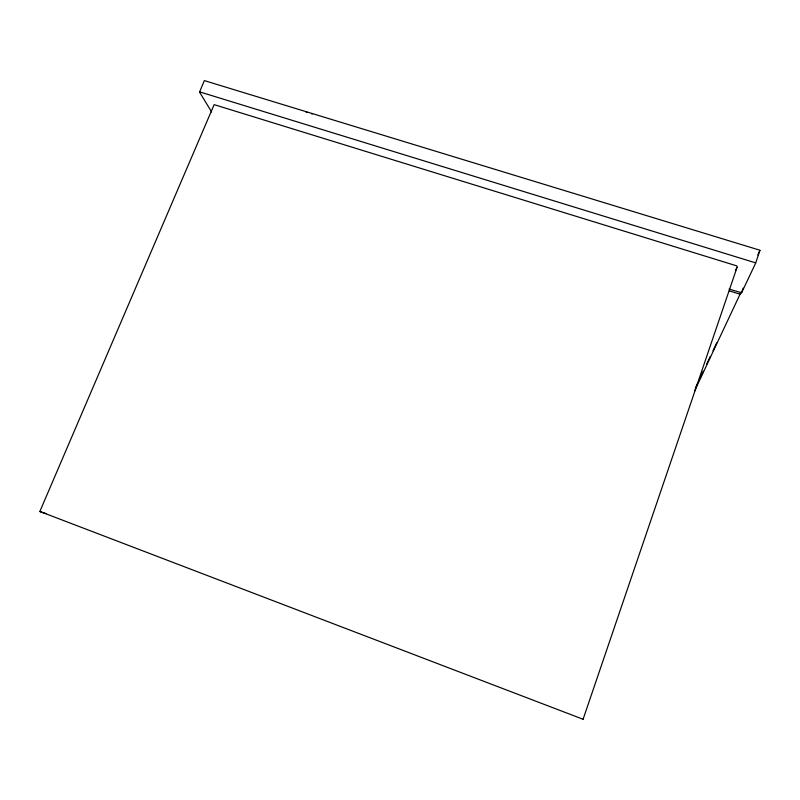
<?xml version="1.0" encoding="UTF-8"?>
<svg xmlns="http://www.w3.org/2000/svg" width="800" height="800" viewBox="0 0 800 800"><rect width="100%" height="100%" fill="white"/><g stroke="black" fill="none" stroke-linecap="round" stroke-linejoin="round"><path stroke-width="1.2" d="M757.82 254.96L759.95 250.44L759.53 250.11L204.36 80.61L199.52 92.06L211.65 111.96M759.9 250.35L755.66 263.12L741.58 292.8L729.13 289.07M45.97 513.58L40.07 511.67L40.06 510.98L214.15 104.64L736.84 265.9L737.28 266.69L583.05 719.38M741.07 292.04L694.6 390.93M743.14 288.13L741.47 292.81M735.4 270.89L736.89 267.46M695.37 388.11L697.49 383.6M700.15 377.97L703.33 371.21M706.61 364.26L710.33 356.38M712.98 350.75L716.69 342.87M582.98 719.23L40 511.53M740.26 294.26L729.3 290.86M755.66 262.87L199.52 91.83M306.14 112.25A9.51 3.12 -75 0 1 307.32 112.54M311.73 113.96A9.52 3.08 -75 0 1 312.36 113.92"/></g></svg>
